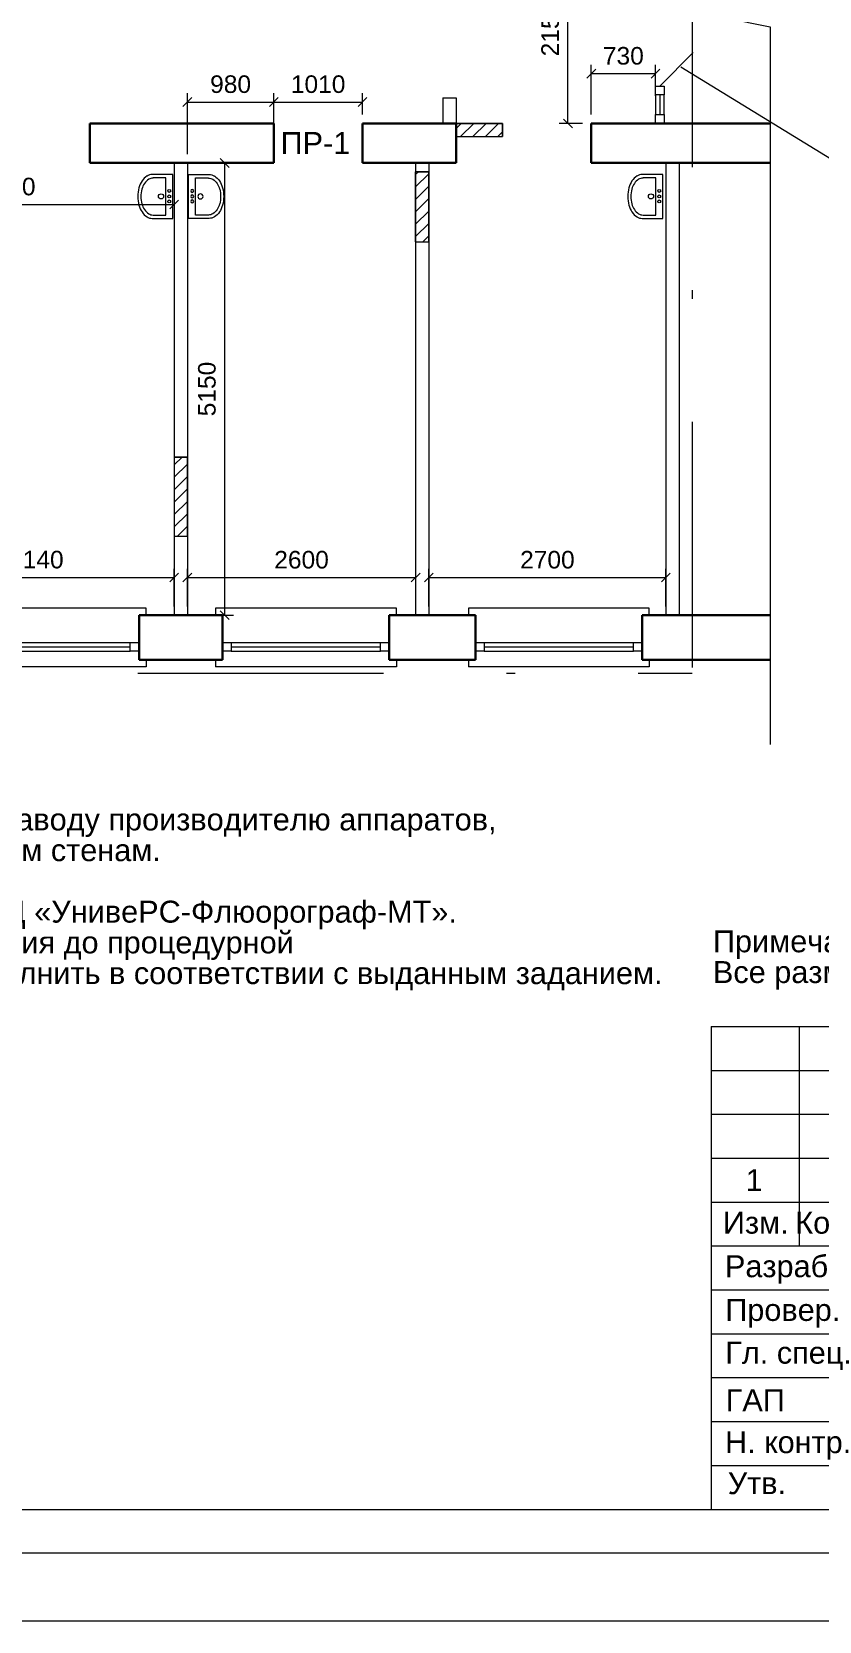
# Model space of a CAD drawing. Header units: metres. Extents: x 14591 to 15202, y 5442 to 5571.
# Drawn here: x 14780.12 to 14789.08, y 5478.02 to 5496.13 of the extents above; entities that cross this region are included whole.
import ezdxf
from ezdxf.enums import TextEntityAlignment as Align

# ---------------------------------------------------------------- set-up
doc = ezdxf.new("R2010")
doc.units = ezdxf.units.M
doc.header["$MEASUREMENT"] = 0
doc.linetypes.add('DGN Style 4', pattern=[5.601258, 2.79888, -1.39944, 0.003499, -1.39944])
doc.layers.get('Defpoints').update_dxf_attribs({"lineweight": 0})
for name, color, linetype, lineweight in [('Level 44', 7, 'Continuous', 0), ('Level 50', 7, 'Continuous', 0), ('Level 63', 7, 'Continuous', 0), ('Стены', 7, 'Continuous', 13)]:
    doc.layers.add(name, color=color, linetype=linetype, lineweight=lineweight)
doc.styles.add('Style-Arial', font='arial.ttf')
doc.styles.add('Style-txt', font='txt.shx')
doc.dimstyles.new('100', dxfattribs={"dimtxt": 0.25, "dimasz": 0.1875, "dimexe": 0.125, "dimexo": 0.125, "dimgap": 0.0625, "dimtad": 1, "dimdec": 0, "dimlfac": 1000, "dimzin": 11, "dimdsep": 46, "dimtxsty": 'Style-txt', "dimblk": 'OBLIQUE', "dimcen": 0.09, "dimadec": 0, "dimazin": 3, "dimtfac": 1, "dimtdec": 0, "dimtmove": 0, "dimatfit": 3, "dimldrblk": 'TerminatorOpen', "dimfxl": 1, "dimfrac": 2, "dimtzin": 11, "dimlwd": 0, "dimlwe": 0, "dimarcsym": 0})

# ---------------------------------------------------------------- blocks, each defined once
blk = doc.blocks.new('*U150')
at = {"layer": 'Level 50', "color": 7, "linetype": 'Continuous', "lineweight": 13}
blk.add_line((-18.926, -14), (20.013, -14), dxfattribs=at)
at = {"layer": 'Level 50', "color": 7, "linetype": 'Continuous', "lineweight": 0}
blk.add_line((20.513, -14.5), (-20.487, -14.5), dxfattribs=at)
at = {"layer": 'Level 63', "color": 7, "linetype": 'Continuous', "lineweight": 13}
for p, q in [((1.513, -8.5), (20.013, -8.5)), ((1.513, -8.5), (1.513, -14)), ((2.513, -8.5), (2.513, -11)), ((1.513, -10.5), (8.013, -10.5)), ((1.513, -11), (8.013, -11))]:
    blk.add_line(p, q, dxfattribs=at)
at = {"layer": 'Level 63', "color": 7, "linetype": 'Continuous', "lineweight": 0}
for p, q in [((1.513, -9), (8.013, -9)), ((1.513, -9.5), (8.013, -9.5)), ((1.513, -10), (8.013, -10)), ((1.513, -11.5), (8.013, -11.5)), ((1.513, -12), (8.013, -12)), ((1.513, -12.5), (8.013, -12.5)), ((1.513, -13), (8.013, -13)), ((1.513, -13.5), (8.013, -13.5))]:
    blk.add_line(p, q, dxfattribs=at)
at = {"layer": 'Level 63', "color": 7, "linetype": 'Continuous', "lineweight": 0, "style": 'Style-Arial'}
for s, p in [('Изм.', (2.02, -10.735)), ('Кол.уч', (2.997, -10.735)), ('Разработ.', (2.482, -11.231)), ('Провер.', (2.327, -11.729)), ('Гл. спец.', (2.393, -12.216)), ('ГАП', (2.014, -12.757)), ('Н. контр.', (2.388, -13.235)), ('Утв.', (2.032, -13.702))]:
    blk.add_text(s, height=0.25, dxfattribs=at).set_placement(p, align=Align.MIDDLE_CENTER)
blk = doc.blocks.new('формат_А3')
at = {"layer": 'Level 50', "color": 7, "linetype": 'Continuous', "lineweight": 13}
blk.add_blockref('*U150', (20.487, -14.5), dxfattribs=at)
blk = doc.blocks.new('*U54')
at = {"layer": 'Стены', "color": 7, "linetype": 'Continuous', "lineweight": 0}
for p, q in [((-0.335, -1.03), (-0.335, 1.03)), ((-0.255, 1.03), (-0.335, 1.03)), ((0.335, 1.03), (0.255, 1.03)), ((0.335, -1.03), (0.335, 1.03)), ((-0.155, 0.85), (-0.155, -0.85)), ((-0.105, 0.85), (-0.105, -0.85)), ((-0.055, 0.85), (-0.055, -0.85)), ((-0.255, -1.03), (-0.335, -1.03)), ((0.255, -1.03), (0.335, -1.03))]:
    blk.add_line(p, q, dxfattribs=at)
at = {"layer": 'Стены', "color": 7, "linetype": 'Continuous', "lineweight": 30}
for p, q in [((0.255, 0.95), (-0.255, 0.95)), ((0.255, -0.95), (-0.255, -0.95))]:
    blk.add_line(p, q, dxfattribs=at)
at = {"layer": 'Стены', "color": 7, "linetype": 'Continuous', "lineweight": 13, "flags": 128}
for points in [[(-0.155, 0.85), (-0.155, 0.95), (-0.055, 0.95), (-0.055, 0.85), (-0.155, 0.85)], [(-0.155, -0.95), (-0.155, -0.85), (-0.055, -0.85), (-0.055, -0.95), (-0.155, -0.95)]]:
    blk.add_lwpolyline(points, close=True, dxfattribs=at)
blk = doc.blocks.new('ум6')
at = {"layer": 'Стены', "color": 7, "linetype": 'Continuous', "lineweight": 0}
for p, q in [((-0.325, 0), (-0.325, -0.306)), ((0.325, 0), (-0.325, 0)), ((0.325, -0.306), (0.325, 0)), ((-0.274, -0.103), (-0.274, -0.294)), ((0.275, -0.103), (-0.274, -0.103)), ((0.275, -0.294), (0.275, -0.103))]:
    blk.add_line(p, q, dxfattribs=at)
for centre, radius in [((-0.082, -0.054), 0.0217), ((-0.001, -0.176), 0.0383), ((-0.001, -0.054), 0.0217), ((0.074, -0.054), 0.0217)]:
    blk.add_circle(centre, radius, dxfattribs=at)
for centre, radius, start, end in [((-0.18, -0.306), 0.145, 180, 212.1154), ((-0.094, -0.251), 0.247, 212.1154, 236.5784), ((-0.151, -0.294), 0.122, 180, 212.1154), ((-0.079, -0.248), 0.208, 212.1154, 236.5784), ((-0.037, -0.165), 0.35, 236.5784, 254.7118), ((-0.031, -0.175), 0.295, 236.5784, 254.7118), ((0.001, -0.061), 0.414, 254.7118, 270), ((0.001, -0.061), 0.414, 270, 285.2882), ((0.032, -0.175), 0.295, 285.2882, 303.4216), ((0.037, -0.165), 0.35, 285.2882, 303.4216), ((0.08, -0.248), 0.208, 303.4216, 327.8846), ((0.094, -0.251), 0.247, 303.4216, 327.8846), ((0.153, -0.294), 0.122, 327.8846, 0), ((0.18, -0.306), 0.145, 327.8846, 0), ((0, -0.029), 0.491, 254.7118, 270), ((0, -0.029), 0.491, 270, 285.2882)]:
    blk.add_arc(centre, radius, start, end, dxfattribs=at)
blk = doc.blocks.new('_Oblique')
at = {"color": 0, "linetype": 'ByBlock', "lineweight": -2}
blk.add_line((0.5, 0.5), (-0.5, -0.5), dxfattribs=at)
blk = doc.blocks.new('*D158')
at = {"color": 7, "linetype": 'Continuous', "lineweight": 0, "transparency": 16777216}
for p, q in [((14784.639, 5489.583), (14784.639, 5490.011)), ((14787.339, 5489.583), (14787.339, 5490.011))]:
    blk.add_line(p, q, dxfattribs=at)
at = {"color": 0, "linetype": 'Continuous', "lineweight": 0, "transparency": 16777216}
blk.add_line((14784.639, 5489.911), (14787.339, 5489.911), dxfattribs=at)
at = {"layer": 'Defpoints', "color": 0, "linetype": 'Continuous', "lineweight": 40, "transparency": 16777216}
for p in [(14787.339, 5489.911), (14784.639, 5489.483), (14787.339, 5489.483)]:
    blk.add_point(p, dxfattribs=at)
at = {"color": 0, "linetype": 'Continuous', "lineweight": 0, "transparency": 16777216, "xscale": 0.1, "yscale": 0.1, "zscale": 0.1, "rotation": 180}
blk.add_blockref('_Oblique', (14784.639, 5489.911), dxfattribs=at)
at = {"color": 0, "linetype": 'Continuous', "lineweight": 0, "transparency": 16777216, "xscale": 0.1, "yscale": 0.1, "zscale": 0.1}
blk.add_blockref('_Oblique', (14787.339, 5489.911), dxfattribs=at)
at = {"color": 0, "linetype": 'Continuous', "lineweight": 0, "transparency": 16777216, "insert": (14785.989, 5490.113), "char_height": 0.2, "attachment_point": 5, "style": 'Style-Arial'}
blk.add_mtext('2700', dxfattribs=at)
blk = doc.blocks.new('TerminatorOpen')
at = {"color": 0, "linetype": 'ByBlock', "lineweight": -2}
for q in [(-1, 0.5), (-1, 0), (-1, -0.5)]:
    blk.add_line((0, 0), q, dxfattribs=at)
blk = doc.blocks.new('*D159')
at = {"color": 7, "linetype": 'Continuous', "lineweight": 0, "transparency": 16777216}
for p, q in [((14781.889, 5489.583), (14781.889, 5490.011)), ((14784.489, 5489.583), (14784.489, 5490.011))]:
    blk.add_line(p, q, dxfattribs=at)
at = {"color": 0, "linetype": 'Continuous', "lineweight": 0, "transparency": 16777216}
blk.add_line((14781.889, 5489.911), (14784.489, 5489.911), dxfattribs=at)
at = {"layer": 'Defpoints', "color": 0, "linetype": 'Continuous', "lineweight": 40, "transparency": 16777216}
for p in [(14784.489, 5489.911), (14781.889, 5489.483), (14784.489, 5489.483)]:
    blk.add_point(p, dxfattribs=at)
at = {"color": 0, "linetype": 'Continuous', "lineweight": 0, "transparency": 16777216, "xscale": 0.1, "yscale": 0.1, "zscale": 0.1, "rotation": 180}
blk.add_blockref('_Oblique', (14781.889, 5489.911), dxfattribs=at)
at = {"color": 0, "linetype": 'Continuous', "lineweight": 0, "transparency": 16777216, "xscale": 0.1, "yscale": 0.1, "zscale": 0.1}
blk.add_blockref('_Oblique', (14784.489, 5489.911), dxfattribs=at)
at = {"color": 0, "linetype": 'Continuous', "lineweight": 0, "transparency": 16777216, "insert": (14783.189, 5490.113), "char_height": 0.2, "attachment_point": 5, "style": 'Style-Arial'}
blk.add_mtext('2600', dxfattribs=at)
blk = doc.blocks.new('*D160')
at = {"color": 7, "linetype": 'Continuous', "lineweight": 0, "transparency": 16777216}
for p, q in [((14778.599, 5489.583), (14778.599, 5490.011)), ((14781.739, 5489.583), (14781.739, 5490.011))]:
    blk.add_line(p, q, dxfattribs=at)
at = {"color": 0, "linetype": 'Continuous', "lineweight": 0, "transparency": 16777216}
blk.add_line((14778.599, 5489.911), (14781.739, 5489.911), dxfattribs=at)
at = {"layer": 'Defpoints', "color": 0, "linetype": 'Continuous', "lineweight": 40, "transparency": 16777216}
for p in [(14781.739, 5489.911), (14778.599, 5489.483), (14781.739, 5489.483)]:
    blk.add_point(p, dxfattribs=at)
at = {"color": 0, "linetype": 'Continuous', "lineweight": 0, "transparency": 16777216, "xscale": 0.1, "yscale": 0.1, "zscale": 0.1, "rotation": 180}
blk.add_blockref('_Oblique', (14778.599, 5489.911), dxfattribs=at)
at = {"color": 0, "linetype": 'Continuous', "lineweight": 0, "transparency": 16777216, "xscale": 0.1, "yscale": 0.1, "zscale": 0.1}
blk.add_blockref('_Oblique', (14781.739, 5489.911), dxfattribs=at)
at = {"color": 0, "linetype": 'Continuous', "lineweight": 0, "transparency": 16777216, "insert": (14780.169, 5490.114), "char_height": 0.2, "attachment_point": 5, "style": 'Style-Arial'}
blk.add_mtext('3140', dxfattribs=at)
blk = doc.blocks.new('*D166')
at = {"color": 7, "linetype": 'Continuous', "lineweight": 0, "transparency": 16777216}
for p, q in [((14781.784, 5494.633), (14782.414, 5494.633)), ((14781.989, 5489.483), (14782.414, 5489.483))]:
    blk.add_line(p, q, dxfattribs=at)
at = {"color": 0, "linetype": 'Continuous', "lineweight": 0, "transparency": 16777216}
blk.add_line((14782.314, 5489.483), (14782.314, 5494.633), dxfattribs=at)
at = {"layer": 'Defpoints', "color": 0, "linetype": 'Continuous', "lineweight": 40, "transparency": 16777216}
for p in [(14781.684, 5494.633), (14782.314, 5494.633), (14781.889, 5489.483)]:
    blk.add_point(p, dxfattribs=at)
at = {"color": 0, "linetype": 'Continuous', "lineweight": 0, "transparency": 16777216, "xscale": 0.1, "yscale": 0.1, "zscale": 0.1}
for p, rotation in [((14782.314, 5494.633), 90), ((14782.314, 5489.483), 270)]:
    blk.add_blockref('_Oblique', p, dxfattribs=dict(at, rotation=rotation))
at = {"color": 0, "linetype": 'Continuous', "lineweight": 0, "transparency": 16777216, "insert": (14782.112, 5492.058), "char_height": 0.2, "attachment_point": 5, "rotation": 90, "style": 'Style-Arial'}
blk.add_mtext('5150', dxfattribs=at)
blk = doc.blocks.new('*D176')
at = {"color": 7, "linetype": 'Continuous', "lineweight": 0, "transparency": 16777216}
for p, q in [((14782.873, 5495.183), (14782.873, 5495.427)), ((14783.883, 5495.183), (14783.883, 5495.427))]:
    blk.add_line(p, q, dxfattribs=at)
at = {"color": 0, "linetype": 'Continuous', "lineweight": 0, "transparency": 16777216}
blk.add_line((14782.873, 5495.327), (14783.883, 5495.327), dxfattribs=at)
at = {"layer": 'Defpoints', "color": 0, "linetype": 'Continuous', "lineweight": 40, "transparency": 16777216}
for p in [(14783.883, 5495.327), (14782.873, 5495.083), (14783.883, 5495.083)]:
    blk.add_point(p, dxfattribs=at)
at = {"color": 0, "linetype": 'Continuous', "lineweight": 0, "transparency": 16777216, "xscale": 0.1, "yscale": 0.1, "zscale": 0.1, "rotation": 180}
blk.add_blockref('_Oblique', (14782.873, 5495.327), dxfattribs=at)
at = {"color": 0, "linetype": 'Continuous', "lineweight": 0, "transparency": 16777216, "xscale": 0.1, "yscale": 0.1, "zscale": 0.1}
blk.add_blockref('_Oblique', (14783.883, 5495.327), dxfattribs=at)
at = {"color": 0, "linetype": 'Continuous', "lineweight": 0, "transparency": 16777216, "insert": (14783.378, 5495.529), "char_height": 0.2, "attachment_point": 5, "style": 'Style-Arial'}
blk.add_mtext('1010', dxfattribs=at)
blk = doc.blocks.new('*D184')
at = {"color": 7, "linetype": 'Continuous', "lineweight": 0, "transparency": 16777216}
for p, q in [((14781.889, 5494.733), (14781.889, 5495.427)), ((14782.873, 5494.958), (14782.873, 5495.427))]:
    blk.add_line(p, q, dxfattribs=at)
at = {"color": 0, "linetype": 'Continuous', "lineweight": 0, "transparency": 16777216}
blk.add_line((14781.889, 5495.327), (14782.873, 5495.327), dxfattribs=at)
at = {"layer": 'Defpoints', "color": 0, "linetype": 'Continuous', "lineweight": 40, "transparency": 16777216}
for p in [(14782.873, 5495.327), (14782.873, 5494.858), (14781.889, 5494.633)]:
    blk.add_point(p, dxfattribs=at)
at = {"color": 0, "linetype": 'Continuous', "lineweight": 0, "transparency": 16777216, "xscale": 0.1, "yscale": 0.1, "zscale": 0.1, "rotation": 180}
blk.add_blockref('_Oblique', (14781.889, 5495.327), dxfattribs=at)
at = {"color": 0, "linetype": 'Continuous', "lineweight": 0, "transparency": 16777216, "xscale": 0.1, "yscale": 0.1, "zscale": 0.1}
blk.add_blockref('_Oblique', (14782.873, 5495.327), dxfattribs=at)
at = {"color": 0, "linetype": 'Continuous', "lineweight": 0, "transparency": 16777216, "insert": (14782.381, 5495.529), "char_height": 0.2, "attachment_point": 5, "style": 'Style-Arial'}
blk.add_mtext('980', dxfattribs=at)
blk = doc.blocks.new('*D186')
at = {"color": 7, "linetype": 'Continuous', "lineweight": 0, "transparency": 16777216}
for p, q in [((14777.959, 5494.533), (14777.959, 5494.061)), ((14781.739, 5494.533), (14781.739, 5494.061))]:
    blk.add_line(p, q, dxfattribs=at)
at = {"color": 0, "linetype": 'Continuous', "lineweight": 0, "transparency": 16777216}
blk.add_line((14777.959, 5494.161), (14781.739, 5494.161), dxfattribs=at)
at = {"layer": 'Defpoints', "color": 0, "linetype": 'Continuous', "lineweight": 40, "transparency": 16777216}
for p in [(14777.959, 5494.633), (14781.739, 5494.633), (14781.739, 5494.161)]:
    blk.add_point(p, dxfattribs=at)
at = {"color": 0, "linetype": 'Continuous', "lineweight": 0, "transparency": 16777216, "xscale": 0.1, "yscale": 0.1, "zscale": 0.1, "rotation": 180}
blk.add_blockref('_Oblique', (14777.959, 5494.161), dxfattribs=at)
at = {"color": 0, "linetype": 'Continuous', "lineweight": 0, "transparency": 16777216, "xscale": 0.1, "yscale": 0.1, "zscale": 0.1}
blk.add_blockref('_Oblique', (14781.739, 5494.161), dxfattribs=at)
at = {"color": 0, "linetype": 'Continuous', "lineweight": 0, "transparency": 16777216, "insert": (14779.849, 5494.363), "char_height": 0.2, "attachment_point": 5, "style": 'Style-Arial'}
blk.add_mtext('3780', dxfattribs=at)
blk = doc.blocks.new('*D285')
at = {"color": 7, "linetype": 'Continuous', "lineweight": 0, "transparency": 16777216}
for p, q in [((14786.489, 5495.183), (14786.489, 5495.75)), ((14787.219, 5495.396), (14787.219, 5495.75))]:
    blk.add_line(p, q, dxfattribs=at)
at = {"color": 0, "linetype": 'Continuous', "lineweight": 0, "transparency": 16777216}
blk.add_line((14786.489, 5495.65), (14787.219, 5495.65), dxfattribs=at)
at = {"layer": 'Defpoints', "color": 0, "linetype": 'Continuous', "lineweight": 40, "transparency": 16777216}
for p in [(14787.219, 5495.65), (14787.219, 5495.296), (14786.489, 5495.083)]:
    blk.add_point(p, dxfattribs=at)
at = {"color": 0, "linetype": 'Continuous', "lineweight": 0, "transparency": 16777216, "xscale": 0.1, "yscale": 0.1, "zscale": 0.1, "rotation": 180}
blk.add_blockref('_Oblique', (14786.489, 5495.65), dxfattribs=at)
at = {"color": 0, "linetype": 'Continuous', "lineweight": 0, "transparency": 16777216, "xscale": 0.1, "yscale": 0.1, "zscale": 0.1}
blk.add_blockref('_Oblique', (14787.219, 5495.65), dxfattribs=at)
at = {"color": 0, "linetype": 'Continuous', "lineweight": 0, "transparency": 16777216, "insert": (14786.854, 5495.852), "char_height": 0.2, "attachment_point": 5, "style": 'Style-Arial'}
blk.add_mtext('730', dxfattribs=at)
blk = doc.blocks.new('*D286')
at = {"color": 7, "linetype": 'Continuous', "lineweight": 0, "transparency": 16777216}
for p, q in [((14786.659, 5497.233), (14786.123, 5497.233)), ((14786.389, 5495.083), (14786.123, 5495.083))]:
    blk.add_line(p, q, dxfattribs=at)
at = {"color": 0, "linetype": 'Continuous', "lineweight": 0, "transparency": 16777216}
blk.add_line((14786.223, 5495.083), (14786.223, 5497.233), dxfattribs=at)
at = {"layer": 'Defpoints', "color": 0, "linetype": 'Continuous', "lineweight": 40, "transparency": 16777216}
for p in [(14786.223, 5497.233), (14786.759, 5497.233), (14786.489, 5495.083)]:
    blk.add_point(p, dxfattribs=at)
at = {"color": 0, "linetype": 'Continuous', "lineweight": 0, "transparency": 16777216, "xscale": 0.1, "yscale": 0.1, "zscale": 0.1}
for p, rotation in [((14786.223, 5497.233), 90), ((14786.223, 5495.083), 270)]:
    blk.add_blockref('_Oblique', p, dxfattribs=dict(at, rotation=rotation))
at = {"color": 0, "linetype": 'Continuous', "lineweight": 0, "transparency": 16777216, "insert": (14786.021, 5496.158), "char_height": 0.2, "attachment_point": 5, "rotation": 90, "style": 'Style-Arial'}
blk.add_mtext('2150', dxfattribs=at)

msp = doc.modelspace()

# ---------------------------------------------------------------- hatches: boundary and pattern name
at = {"linetype": 'Continuous', "lineweight": 13}
h = msp.add_hatch(dxfattribs=at)
h.set_pattern_fill('HATCH', color=5, style=0, pattern_type=2)
h.set_pattern_definition([(45, (14785.07723, 5495.01069), (-0.07071, 0.07071), [])])
h.paths.add_polyline_path([(14785.47866947, 5495.08303145), (14784.94866947, 5495.08303145), (14784.94866947, 5494.93303145), (14785.47866947, 5494.93303145)])
h = msp.add_hatch(dxfattribs=at)
h.set_pattern_fill('HATCH', color=5, style=0, pattern_type=2)
h.set_pattern_definition([(45, (14784.53585, 5494.26492), (-0.07071, 0.07071), [])])
h.paths.add_polyline_path([(14784.48866947, 5493.73303145), (14784.63866947, 5493.73303145), (14784.63866947, 5494.53303145), (14784.48866947, 5494.53303145)])
h = msp.add_hatch(dxfattribs=at)
h.set_pattern_fill('HATCH', color=5, style=0, pattern_type=2)
h.set_pattern_definition([(45, (14783.42697, 5491.18525), (-0.0707107, 0.0707107), [])])
h.paths.add_polyline_path([(14781.73866947, 5490.38303145), (14781.88866947, 5490.38303145), (14781.88866947, 5491.28303145), (14781.73866947, 5491.28303145)])

# ---------------------------------------------------------------- linework, layer by layer
at = {"color": 5, "linetype": 'Continuous', "lineweight": 0}
for p, q in [((14787.26866947, 5495.50803145), (14787.65046559, 5495.88982757)), ((14787.21866947, 5495.40803145), (14787.21866947, 5495.18303145)), ((14787.26866947, 5495.40803145), (14787.26866947, 5495.18303145)), ((14787.31866947, 5495.18303145), (14787.31866947, 5495.40803145))]:
    msp.add_line(p, q, dxfattribs=at)
at = {"color": 5, "linetype": 'Continuous', "lineweight": 13}
for p, q in [((14784.94866947, 5495.08303145), (14785.47866947, 5495.08303145)), ((14785.47866947, 5495.08303145), (14785.47866947, 5494.93303145)), ((14784.94866947, 5494.93303145), (14785.47866947, 5494.93303145)), ((14784.48866947, 5493.73303145), (14784.48866947, 5494.53303145)), ((14784.63866947, 5494.53303145), (14784.63866947, 5493.73303145)), ((14781.73866947, 5491.28303145), (14781.73866947, 5490.38303145)), ((14781.88866947, 5491.28303145), (14781.88866947, 5490.38303145))]:
    msp.add_line(p, q, dxfattribs=at)
at = {"color": 7, "linetype": 'Continuous', "lineweight": 0, "flags": 128}
msp.add_lwpolyline([(14788.5268629, 5504.94754087), (14788.5268629, 5496.51989794), (14789.03510973, 5496.4252354), (14787.99660152, 5496.28972287), (14788.5268629, 5496.18177743), (14788.5268629, 5488.01093405)], dxfattribs=at)
at = {"color": 5, "linetype": 'Continuous', "lineweight": 13, "flags": 128}
for points in [[(14787.21866947, 5495.50803145), (14787.31866947, 5495.50803145), (14787.31866947, 5495.40803145), (14787.21866947, 5495.40803145), (14787.21866947, 5495.50803145)], [(14787.21866947, 5495.18303145), (14787.31866947, 5495.18303145), (14787.31866947, 5495.08303145), (14787.21866947, 5495.08303145), (14787.21866947, 5495.18303145)], [(14785.47866947, 5495.08303145), (14784.94866947, 5495.08303145), (14784.94866947, 5494.93303145), (14785.47866947, 5494.93303145), (14785.47866947, 5495.08303145)], [(14784.48866947, 5493.73303145), (14784.63866947, 5493.73303145), (14784.63866947, 5494.53303145), (14784.48866947, 5494.53303145), (14784.48866947, 5493.73303145)], [(14781.73866947, 5490.38303145), (14781.88866947, 5490.38303145), (14781.88866947, 5491.28303145), (14781.73866947, 5491.28303145), (14781.73866947, 5490.38303145)]]:
    msp.add_lwpolyline(points, close=True, dxfattribs=at)
at = {"layer": 'Level 63', "color": 1, "linetype": 'DGN Style 4', "lineweight": 13}
for p in [(14787.63866947, 5497.38303145), (14769.92866947, 5488.82303145)]:
    msp.add_line(p, (14787.63866947, 5488.82303145), dxfattribs=at)
at = {"layer": 'Level 63', "color": 5, "linetype": 'Continuous', "lineweight": 13, "flags": 128}
msp.add_lwpolyline([(14765.24601583, 5508.33962984), (14807.40130168, 5508.33962984), (14807.40130168, 5478.02451632), (14765.24601583, 5478.02451632), (14765.24601583, 5508.33962984)], close=True, dxfattribs=at)
at = {"layer": 'Level 63', "color": 7, "linetype": 'Continuous', "lineweight": 0, "flags": 128}
msp.add_lwpolyline([(14794.0801298, 5494.64210004), (14789.27529604, 5494.64210004), (14787.50722519, 5495.72286442)], dxfattribs=at)
at = {"layer": 'Стены', "color": 7, "linetype": 'Continuous', "lineweight": 13}
for p, q in [((14784.79866947, 5495.37303145), (14784.94866947, 5495.37303145)), ((14784.79866947, 5495.37303145), (14784.79866947, 5495.08303145)), ((14784.94866947, 5495.37303145), (14784.94866947, 5495.08303145)), ((14781.73866947, 5494.63303145), (14781.73866947, 5491.28303145)), ((14781.88866947, 5494.63303145), (14781.88866947, 5491.28303145)), ((14784.48866947, 5494.63303145), (14784.48866947, 5494.53303145)), ((14784.63866947, 5494.63303145), (14784.63866947, 5494.53303145)), ((14787.33866947, 5494.63303145), (14787.33866947, 5489.48303145)), ((14787.48866947, 5494.63303145), (14787.48866947, 5489.48303145)), ((14784.48866947, 5494.53303145), (14784.63866947, 5494.53303145)), ((14784.48866947, 5493.73303145), (14784.63866947, 5493.73303145)), ((14784.48866947, 5493.73303145), (14784.48866947, 5489.48303145)), ((14784.63866947, 5493.73303145), (14784.63866947, 5489.48303145)), ((14781.73866947, 5491.28303145), (14781.88866947, 5491.28303145)), ((14781.73866947, 5490.38303145), (14781.88866947, 5490.38303145)), ((14781.73866947, 5490.38303145), (14781.73866947, 5489.48303145)), ((14781.88866947, 5490.38303145), (14781.88866947, 5489.48303145))]:
    msp.add_line(p, q, dxfattribs=at)
at = {"layer": 'Стены', "color": 7, "linetype": 'Continuous', "lineweight": 30}
for p, q in [((14780.77866947, 5495.08303145), (14780.77866947, 5494.63303145)), ((14780.77866947, 5495.08303145), (14782.8731635, 5495.08303145)), ((14782.8731635, 5495.08303145), (14782.8731635, 5494.63303145)), ((14783.8831635, 5495.08303145), (14783.8831635, 5494.63303145)), ((14783.8831635, 5495.08303145), (14784.94866947, 5495.08303145)), ((14784.94866947, 5495.08303145), (14784.94866947, 5494.63303145)), ((14786.48866947, 5495.08303145), (14788.5268629, 5495.08303145)), ((14786.48866947, 5495.08303145), (14786.48866947, 5494.63303145)), ((14780.77866947, 5494.63303145), (14782.8731635, 5494.63303145)), ((14783.8831635, 5494.63303145), (14784.94866947, 5494.63303145)), ((14786.48866947, 5494.63303145), (14788.5268629, 5494.63303145)), ((14781.33866947, 5489.48303145), (14782.28866947, 5489.48303145)), ((14784.18866947, 5489.48303145), (14785.16866947, 5489.48303145)), ((14787.06866947, 5489.48303145), (14788.5268629, 5489.48303145)), ((14781.33866947, 5488.97303145), (14782.28866947, 5488.97303145)), ((14784.18866947, 5488.97303145), (14785.16866947, 5488.97303145)), ((14787.06866947, 5488.97303145), (14788.5268629, 5488.97303145))]:
    msp.add_line(p, q, dxfattribs=at)

# ---------------------------------------------------------------- block references
at = {"layer": 'Level 50', "color": 7, "linetype": 'Continuous', "lineweight": 13}
msp.add_blockref('формат_А3', (14765.85556845, 5507.79848889), dxfattribs=at)
at = {"layer": 'Стены', "color": 7, "linetype": 'Continuous', "lineweight": 0, "xscale": 0.7689468503965201, "yscale": 0.7689468503965201, "zscale": 0.7689468503965201, "rotation": 270}
for p in [(14781.72425055, 5494.2512818), (14787.30392004, 5494.2512818)]:
    msp.add_blockref('ум6', p, dxfattribs=at)
at = {"layer": 'Стены', "color": 7, "linetype": 'Continuous', "lineweight": 0, "extrusion": (0, 0, -1), "xscale": 0.7689468503965201, "yscale": 0.7689468503965201, "zscale": 0.7689468503965201, "rotation": 270}
msp.add_blockref('ум6', (-14781.90278422, 5494.2512818), dxfattribs=at)
at = {"layer": 'Стены', "color": 7, "linetype": 'Continuous', "lineweight": 30, "rotation": 90}
for p in [(14780.38862001, 5489.22805088), (14783.23862001, 5489.22805088), (14786.11862001, 5489.22805088)]:
    msp.add_blockref('*U54', p, dxfattribs=at)

# ---------------------------------------------------------------- texts
at = {"color": 7, "linetype": 'Continuous', "lineweight": 13, "style": 'Style-Arial'}
msp.add_text('1', height=0.25, dxfattribs=at).set_placement((14788.34320765, 5483.04752514), align=Align.MIDDLE_CENTER)
at = {"layer": 'Level 44', "color": 7, "linetype": 'Continuous', "lineweight": 0, "style": 'Style-Arial'}
msp.add_text('ПР-1', height=0.25, dxfattribs=at).set_placement((14783.34721744, 5494.86028002), align=Align.MIDDLE_CENTER)
at = {"layer": 'Level 63', "color": 7, "linetype": 'Continuous', "lineweight": 13, "char_height": 0.25, "attachment_point": 1, "line_spacing_factor": 0.84, "style": 'Style-Arial'}
for s, insert in [('Планы кабинетов рентгенодиагностики необходимо предоставить заводу производителю аппаратов, \\Pдля расстоновки рентген оборудования с привязкой к существующим стенам.\\PВ соответствии с выданным заданием от производителя \\Pнеобходимо выполнить бетонное основание для оборудования УРД «УнивеРС-Флюорограф-МТ».\\PПрокладка электрических кабелей и проводов от комнаты управления до процедурной \\Pв напольных и настенных коробах,сечение кабельного канала выполнить в соответствии с выданным заданием.\\P', (14768.88910202, 5487.28103408)), ('Примечания:\\PВсе размеры, высотные отметки уточнить по месту.', (14787.87393147, 5485.89300988))]:
    msp.add_mtext(s, dxfattribs=dict(at, insert=insert))

# ---------------------------------------------------------------- dimensions: what is measured, and where the dimension line sits
at = {"color": 7, "linetype": 'Continuous', "lineweight": 0}
for base, p1, p2, picture, middle in [((14786.22345178, 5497.23303145), (14786.48866947, 5495.08303145), (14786.75866947, 5497.23303145), '*D286', (14786.02133718, 5496.15803145)), ((14782.31383984, 5494.63303145), (14781.88866947, 5489.48303145), (14781.68366947, 5494.63303145), '*D166', (14782.11172524, 5492.05803145))]:
    dim = msp.add_linear_dim(base=base, p1=p1, p2=p2, angle=90, dimstyle='100', override={"dimtxt": 0.2, "dimasz": 0.1, "dimexe": 0.1, "dimexo": 0.1, "dimgap": 0.1, "dimdec": 4, "dimtxsty": 'Style-Arial', "dimclre": 7, "dimtdec": 4, "dimtofl": 0, "dimfrac": 0}, dxfattribs=at)
    dim.commit()
    dim.dimension.update_dxf_attribs({"geometry": picture, "text_midpoint": middle})
for base, p1, p2, override, picture, middle in [((14787.21866947, 5495.64958962), (14786.48866947, 5495.08303145), (14787.21866947, 5495.29553145), {"dimtxt": 0.2, "dimasz": 0.1, "dimexe": 0.1, "dimexo": 0.1, "dimgap": 0.1, "dimdec": 4, "dimtxsty": 'Style-Arial', "dimclre": 7, "dimtdec": 4, "dimtofl": 0, "dimfrac": 0}, '*D285', (14786.85366947, 5495.85177243)), ((14783.8831635, 5495.32655228), (14782.8731635, 5495.08303145), (14783.8831635, 5495.08303145), {"dimtxt": 0.2, "dimasz": 0.1, "dimexe": 0.1, "dimexo": 0.1, "dimgap": 0.1, "dimdec": 4, "dimtxsty": 'Style-Arial', "dimclre": 7, "dimtdec": 4, "dimtofl": 0, "dimfrac": 0}, '*D176', (14783.3781635, 5495.52866687)), ((14781.73866947, 5494.16065716), (14777.95866947, 5494.63303145), (14781.73866947, 5494.63303145), {"dimtxt": 0.2, "dimasz": 0.1, "dimexe": 0.1, "dimexo": 0.1, "dimgap": 0.1, "dimtxsty": 'Style-Arial', "dimclre": 7, "dimtofl": 0, "dimfrac": 0}, '*D186', (14779.84866947, 5494.36283997)), ((14781.73866947, 5489.91133493), (14778.59866947, 5489.48303145), (14781.73866947, 5489.48303145), {"dimtxt": 0.2, "dimasz": 0.1, "dimexe": 0.1, "dimexo": 0.1, "dimgap": 0.1, "dimdec": 4, "dimtxsty": 'Style-Arial', "dimclre": 7, "dimtdec": 4, "dimtofl": 0, "dimfrac": 0}, '*D160', (14780.16866947, 5490.11351774)), ((14784.48866947, 5489.91133493), (14781.88866947, 5489.48303145), (14784.48866947, 5489.48303145), {"dimtxt": 0.2, "dimasz": 0.1, "dimexe": 0.1, "dimexo": 0.1, "dimgap": 0.1, "dimdec": 4, "dimtxsty": 'Style-Arial', "dimclre": 7, "dimtdec": 4, "dimtofl": 0, "dimfrac": 0}, '*D159', (14783.18866947, 5490.11344953)), ((14787.33866947, 5489.91133493), (14784.63866947, 5489.48303145), (14787.33866947, 5489.48303145), {"dimtxt": 0.2, "dimasz": 0.1, "dimexe": 0.1, "dimexo": 0.1, "dimgap": 0.1, "dimdec": 4, "dimtxsty": 'Style-Arial', "dimclre": 7, "dimtdec": 4, "dimtofl": 0, "dimfrac": 0}, '*D158', (14785.98866947, 5490.11344953))]:
    dim = msp.add_linear_dim(base=base, p1=p1, p2=p2, dimstyle='100', override=override, dxfattribs=at)
    dim.commit()
    dim.dimension.update_dxf_attribs({"geometry": picture, "text_midpoint": middle})
dim = msp.add_linear_dim(base=(14782.8731635, 5495.32655228), p1=(14781.88866947, 5494.63303145), p2=(14782.8731635, 5494.85803145), text='980', dimstyle='100', override={"dimtxt": 0.2, "dimasz": 0.1, "dimexe": 0.1, "dimexo": 0.1, "dimgap": 0.1, "dimtxsty": 'Style-Arial', "dimclre": 7, "dimtofl": 0, "dimfrac": 0}, dxfattribs=at)
dim.commit()
dim.dimension.update_dxf_attribs({"geometry": '*D184', "text_midpoint": (14782.38091649, 5495.52866687)})

doc.saveas('drawing.dxf')
